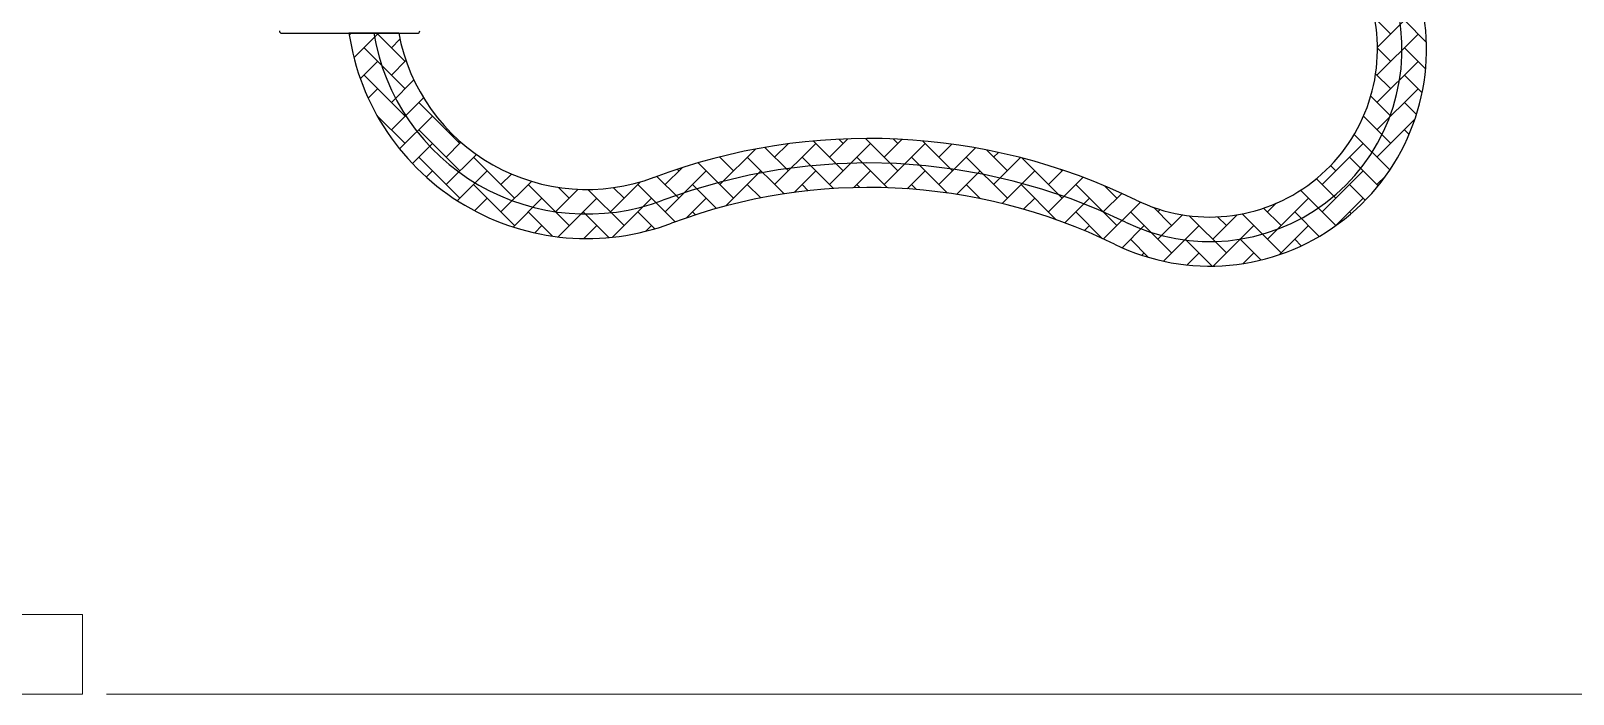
# Model space of a CAD drawing. Header units: centimetres. Extents: x 470464 to 524273, y 49611 to 59074.
# Drawn here: x 504118.82 to 504150.69, y 50507.11 to 50520.82 of the extents above; entities that cross this region are included whole.
import ezdxf

# ---------------------------------------------------------------- set-up
doc = ezdxf.new("R2010")
doc.units = ezdxf.units.CM
doc.header["$MEASUREMENT"] = 0
doc.linetypes.add('CENTER', pattern=[50.8, 31.75, -6.35, 6.35, -6.35])
doc.linetypes.add('SOLID', pattern=[0])
doc.layers.add('A-ANNO-REVC-01', color=1, linetype='Continuous', lineweight=15, true_color=0xff0000, plot=False)
doc.layers.add('BARIŞ BABUR-23', color=255, linetype='Continuous', lineweight=9)
doc.layers.add('vinç', color=7, linetype='Continuous')
doc.styles.add('BARIŞ BABUR-3', font='arial.ttf')
doc.dimstyles.new('AAA_A4 BVS STANDART', dxfattribs={"dimscale": 12, "dimtxt": 1.8, "dimasz": 1.6, "dimexe": 0.18, "dimexo": 0.0625, "dimgap": 0.09, "dimtad": 1, "dimtoh": 1, "dimdec": 0, "dimzin": 9, "dimdsep": 46, "dimtxsty": 'BARIŞ BABUR-3', "dimcen": 0.09, "dimclrd": 1, "dimclre": 1, "dimclrt": 2, "dimadec": 0, "dimazin": 0, "dimtfac": 1, "dimtdec": 0, "dimtofl": 0, "dimtmove": 0, "dimatfit": 3, "dimfxl": 1, "dimtolj": 1, "dimtzin": 0, "dimlwd": 9, "dimlwe": 9, "dimarcsym": 0})

# ---------------------------------------------------------------- blocks, each defined once
blk = doc.blocks.new('*D144')
at = {"layer": 'A-ANNO-REVC-01', "color": 1, "lineweight": 9, "transparency": 16777216}
for p, q in [((416801.959, 68727.163), (416944.749, 68727.163)), ((416943.309, 68329.963), (416943.309, 68714.363)), ((416793.36, 68317.163), (416944.749, 68317.163))]:
    blk.add_line(p, q, dxfattribs=at)
at = {"layer": 'A-ANNO-REVC-01', "color": 1, "transparency": 16777216}
for points in [[(416941.176, 68714.363), (416945.443, 68714.363), (416943.309, 68727.163)], [(416941.176, 68329.963), (416945.443, 68329.963), (416943.309, 68317.163)]]:
    blk.add_solid(points, dxfattribs=at)
at = {"layer": 'Defpoints', "color": 0, "transparency": 16777216}
for p in [(416801.459, 68727.163), (416943.309, 68727.163), (416792.86, 68317.163)]:
    blk.add_point(p, dxfattribs=at)
at = {"layer": 'A-ANNO-REVC-01', "color": 2, "transparency": 16777216, "insert": (416935.237, 68522.163), "char_height": 14.4, "attachment_point": 5, "rotation": 90, "style": 'BARIŞ BABUR-3'}
blk.add_mtext('\\A1;410', dxfattribs=at)
blk = doc.blocks.new('IYUTRJIRTUYKTJYR')
at = {"layer": 'BARIŞ BABUR-23', "color": 2}
for p, q in [((416610.406, 68828.163), (416640.406, 68828.163)), ((416610.406, 68826.513), (416610.406, 68828.163)), ((416640.406, 68828.163), (416640.406, 68826.513)), ((416610.406, 68826.513), (416623.131, 68826.513)), ((416640.406, 68826.513), (416627.681, 68826.513)), ((416624.931, 68824.713), (416624.931, 68798.613)), ((416625.881, 68824.713), (416625.881, 68798.613)), ((416610.406, 68795.163), (416610.406, 68796.813)), ((416610.406, 68796.813), (416623.131, 68796.813)), ((416627.681, 68796.813), (416640.406, 68796.813)), ((416640.406, 68796.813), (416640.406, 68795.163)), ((416640.406, 68795.163), (416610.406, 68795.163))]:
    blk.add_line(p, q, dxfattribs=at)
for centre, start, end in [((416623.131, 68824.713), 0, 90), ((416627.681, 68824.713), 90, 180), ((416623.131, 68798.613), 270, 0), ((416627.681, 68798.613), 180, 270)]:
    blk.add_arc(centre, 1.8, start, end, dxfattribs=at)
at = {"layer": 'vinç', "color": 2}
blk.add_line((416625.381, 68795.163), (416625.381, 68795.163), dxfattribs=at)
blk.add_line((416625.381, 68795.163), (416625.381, 68795.163), dxfattribs=at)
blk = doc.blocks.new('YTUJYIUTYUYTUUYTJ')
at = {"layer": 'vinç', "color": 2}
blk.add_blockref('IYUTRJIRTUYKTJYR', (55, 0), dxfattribs=at)
blk = doc.blocks.new('yguygyukfyukgjkhkjh')
at = {"color": 2, "linetype": 'Continuous'}
for p, q in [((416722.491, 68810.808), (416722.156, 68811.142)), ((416722.217, 68810.535), (416722.872, 68811.19)), ((416700.973, 68810.786), (416701.01, 68810.823)), ((416700.995, 68810.808), (416700.979, 68810.823)), ((416701.069, 68810.317), (416701.56, 68810.808)), ((416702.126, 68810.242), (416701.545, 68810.823)), ((416722.208, 68809.959), (416723.057, 68810.808)), ((416723.229, 68810.635), (416722.774, 68811.091)), ((416702.126, 68809.677), (416701.278, 68810.525)), ((416701.843, 68810.525), (416702.02, 68810.701)), ((416722.491, 68810.242), (416722.218, 68810.515)), ((416723.213, 68810.086), (416722.774, 68810.525)), ((416701.202, 68809.883), (416701.56, 68810.242)), ((416701.843, 68809.959), (416702.144, 68810.26)), ((416722.208, 68809.394), (416723.057, 68810.242)), ((416702.126, 68809.111), (416701.278, 68809.959)), ((416701.843, 68809.394), (416702.308, 68809.858)), ((416722.491, 68809.677), (416722.181, 68809.987)), ((416723.14, 68809.593), (416722.774, 68809.959)), ((416701.365, 68809.481), (416701.56, 68809.677)), ((416722.491, 68809.111), (416722.079, 68809.523)), ((416722.208, 68808.828), (416723.057, 68809.677)), ((416701.843, 68808.828), (416702.506, 68809.491)), ((416703.258, 68808.545), (416702.409, 68809.394)), ((416723.023, 68809.144), (416722.774, 68809.394)), ((416702.126, 68808.545), (416701.545, 68809.127)), ((416701.556, 68809.106), (416701.56, 68809.111)), ((416702.013, 68808.432), (416702.692, 68809.111)), ((416722.491, 68808.545), (416721.929, 68809.107)), ((416722.208, 68808.262), (416722.991, 68809.046)), ((416703.258, 68807.979), (416702.409, 68808.828)), ((416702.975, 68808.828), (416702.994, 68808.848)), ((416702.975, 68808.262), (416703.282, 68808.57)), ((416711.177, 68807.979), (416710.56, 68808.597)), ((416710.894, 68808.262), (416711.274, 68808.642)), ((416711.177, 68808.545), (416711.088, 68808.634)), ((416712.308, 68807.979), (416711.639, 68808.649)), ((416712.026, 68808.262), (416712.394, 68808.631)), ((416712.308, 68808.545), (416712.215, 68808.639)), ((416713.44, 68807.979), (416712.819, 68808.6)), ((416722.472, 68807.998), (416721.738, 68808.733)), ((416722.87, 68808.731), (416722.774, 68808.828)), ((416702.277, 68808.131), (416702.692, 68808.545)), ((416703.258, 68807.414), (416702.409, 68808.262)), ((416702.975, 68807.697), (416703.599, 68808.321)), ((416704.389, 68807.414), (416703.54, 68808.262)), ((416708.914, 68807.979), (416708.626, 68808.268)), ((416708.632, 68807.697), (416709.365, 68808.43)), ((416708.632, 68808.262), (416708.64, 68808.271)), ((416709.957, 68807.503), (416709.197, 68808.262)), ((416710.046, 68807.979), (416709.56, 68808.465)), ((416709.763, 68807.697), (416710.611, 68808.545)), ((416709.763, 68808.262), (416710.039, 68808.539)), ((416710.978, 68807.613), (416710.329, 68808.262)), ((416710.894, 68807.697), (416711.743, 68808.545)), ((416712.093, 68807.629), (416711.46, 68808.262)), ((416712.026, 68807.697), (416712.874, 68808.545)), ((416713.333, 68807.521), (416712.591, 68808.262)), ((416713.157, 68808.262), (416713.426, 68808.532)), ((416713.157, 68807.697), (416713.915, 68808.454)), ((416714.571, 68807.414), (416713.723, 68808.262)), ((416714.571, 68807.979), (416714.138, 68808.413)), ((416714.288, 68808.262), (416714.387, 68808.361)), ((416714.288, 68807.697), (416714.845, 68808.253)), ((416715.703, 68807.414), (416714.87, 68808.246)), ((416721.077, 68807.697), (416721.925, 68808.545)), ((416722.232, 68807.672), (416721.642, 68808.262)), ((416702.564, 68807.852), (416702.692, 68807.979)), ((416703.206, 68807.363), (416703.823, 68807.979)), ((416704.106, 68807.697), (416704.324, 68807.914)), ((416707.5, 68807.697), (416707.849, 68808.045)), ((416707.5, 68807.131), (416708.349, 68807.979)), ((416707.783, 68807.979), (416707.75, 68808.013)), ((416708.914, 68807.414), (416708.181, 68808.147)), ((416708.754, 68807.254), (416709.48, 68807.979)), ((416710.165, 68807.533), (416710.611, 68807.979)), ((416711.395, 68807.631), (416711.743, 68807.979)), ((416712.503, 68807.608), (416712.874, 68807.979)), ((416713.519, 68807.493), (416714.006, 68807.979)), ((416714.461, 68807.304), (416715.137, 68807.979)), ((416715.42, 68807.697), (416715.718, 68807.995)), ((416715.703, 68807.979), (416715.672, 68808.01)), ((416721.077, 68807.131), (416721.925, 68807.979)), ((416721.359, 68807.979), (416721.249, 68808.089)), ((416704.389, 68806.848), (416703.54, 68807.697)), ((416704.106, 68807.131), (416704.738, 68807.763)), ((416705.52, 68806.848), (416704.672, 68807.697)), ((416705.237, 68807.131), (416705.704, 68807.598)), ((416705.52, 68807.414), (416705.297, 68807.637)), ((416706.652, 68806.848), (416705.906, 68807.593)), ((416706.369, 68807.131), (416706.988, 68807.75)), ((416706.652, 68807.414), (416706.434, 68807.632)), ((416707.707, 68806.925), (416706.934, 68807.697)), ((416707.783, 68807.414), (416707.331, 68807.866)), ((416708.561, 68807.201), (416708.066, 68807.697)), ((416709.475, 68807.419), (416709.197, 68807.697)), ((416710.457, 68807.568), (416710.329, 68807.697)), ((416711.523, 68807.634), (416711.46, 68807.697)), ((416712.695, 68807.593), (416712.591, 68807.697)), ((416714.016, 68807.403), (416713.723, 68807.697)), ((416715.581, 68806.969), (416714.854, 68807.697)), ((416715.42, 68807.131), (416716.135, 68807.846)), ((416716.834, 68806.848), (416715.985, 68807.697)), ((416716.834, 68807.414), (416716.576, 68807.672)), ((416721.359, 68807.414), (416720.956, 68807.817)), ((416721.966, 68807.373), (416721.642, 68807.697)), ((416722.208, 68807.697), (416722.389, 68807.878)), ((416703.564, 68807.155), (416703.823, 68807.414)), ((416704.36, 68806.819), (416704.955, 68807.414)), ((416705.288, 68806.616), (416706.086, 68807.414)), ((416706.411, 68806.608), (416707.217, 68807.414)), ((416707.943, 68807.009), (416708.349, 68807.414)), ((416713.999, 68807.407), (416714.006, 68807.414)), ((416714.908, 68807.185), (416715.137, 68807.414)), ((416715.759, 68806.905), (416716.268, 68807.414)), ((416716.551, 68807.131), (416716.935, 68807.515)), ((416716.558, 68806.572), (416717.32, 68807.334)), ((416719.945, 68806.565), (416720.794, 68807.414)), ((416719.945, 68807.131), (416720.123, 68807.309)), ((416721.358, 68806.849), (416720.629, 68807.579)), ((416721.365, 68806.854), (416721.925, 68807.414)), ((416705.172, 68806.631), (416704.672, 68807.131)), ((416706.334, 68806.6), (416705.803, 68807.131)), ((416707.285, 68806.781), (416706.934, 68807.131)), ((416708.127, 68807.07), (416708.066, 68807.131)), ((416716.532, 68806.585), (416715.985, 68807.131)), ((416717.965, 68806.282), (416717.117, 68807.131)), ((416717.965, 68806.848), (416717.588, 68807.226)), ((416717.682, 68807.131), (416717.73, 68807.179)), ((416717.682, 68806.565), (416718.188, 68807.071)), ((416719.097, 68806.282), (416718.328, 68807.051)), ((416718.814, 68806.565), (416719.321, 68807.073)), ((416719.097, 68806.848), (416718.916, 68807.029)), ((416720.228, 68806.282), (416719.42, 68807.091)), ((416720.228, 68806.848), (416719.866, 68807.21)), ((416721.015, 68806.626), (416720.511, 68807.131)), ((416721.675, 68807.098), (416721.642, 68807.131)), ((416704.805, 68806.698), (416704.955, 68806.848)), ((416705.818, 68806.58), (416706.086, 68806.848)), ((416707.1, 68806.73), (416707.217, 68806.848)), ((416716.165, 68806.745), (416716.268, 68806.848)), ((416716.943, 68806.392), (416717.4, 68806.848)), ((416717.797, 68806.114), (416718.531, 68806.848)), ((416718.826, 68806.012), (416719.662, 68806.848)), ((416720.197, 68806.252), (416720.794, 68806.848)), ((416717.49, 68806.192), (416717.117, 68806.565)), ((416718.802, 68806.012), (416718.248, 68806.565)), ((416719.807, 68806.138), (416719.38, 68806.565)), ((416720.644, 68806.432), (416720.511, 68806.565)), ((416717.352, 68806.235), (416717.4, 68806.282)), ((416718.284, 68806.036), (416718.531, 68806.282)), ((416719.446, 68806.066), (416719.662, 68806.282))]:
    blk.add_line(p, q, dxfattribs=at)
at = {"color": 2, "linetype": 'SOLID'}
for p, q in [((416699.58, 68810.823), (416700.98, 68810.823)), ((416701.995, 68810.823), (416700.967, 68810.823)), ((416700.98, 68810.823), (416702.38, 68810.823))]:
    blk.add_line(p, q, dxfattribs=at)
for centre, radius, start, end in [((416718.75, 68810.493), 4.482, 244.0329, 8.9376), ((416718.75, 68810.493), 3.468, 244.0329, 11.5821), ((416699.58, 68810.873), 0.05, 180.0074, 269.9926), ((416705.885, 68811.551), 4.971, 188.4137, 290.5609), ((416705.885, 68811.551), 3.957, 190.5911, 290.5609), ((416702.38, 68810.873), 0.05, 270.0074, 359.9926), ((416711.706, 68796.031), 12.618, 64.0329, 110.5609), ((416711.706, 68796.031), 11.605, 64.0329, 110.5609)]:
    blk.add_arc(centre, radius, start, end, dxfattribs=at)
at = {"color": 2, "linetype": 'CENTER', "ltscale": 25}
for centre, radius, start, end in [((416718.75, 68810.493), 3.975, 244.0329, 10.0885), ((416705.885, 68811.551), 4.464, 189.3771, 290.5609), ((416711.706, 68796.031), 12.112, 64.0329, 110.5609)]:
    blk.add_arc(centre, radius, start, end, dxfattribs=at)
blk = doc.blocks.new('DHSETSRDJFDS')
at = {"layer": 'vinç', "color": 2}
for name, p in [('yguygyukfyukgjkhkjh', (106, -70)), ('YTUJYIUTYUYTUUYTJ', (106.053, -68))]:
    blk.add_blockref(name, p, dxfattribs=at)
at = {"layer": 'A-ANNO-REVC-01', "color": 6}
dim = blk.add_linear_dim(base=(416943.309, 68727.163), p1=(416792.86, 68317.163), p2=(416801.459, 68727.163), angle=90, dimstyle='AAA_A4 BVS STANDART', override={"dimscale": 8}, dxfattribs=at)
dim.commit()
dim.dimension.update_dxf_attribs({"geometry": '*D144', "text_midpoint": (416935.237, 68522.163)})

msp = doc.modelspace()

# ---------------------------------------------------------------- block references
at = {"layer": 'vinç', "color": 0}
msp.add_blockref('DHSETSRDJFDS', (87318.426, -18220.054), dxfattribs=at)

doc.saveas('drawing.dxf')
